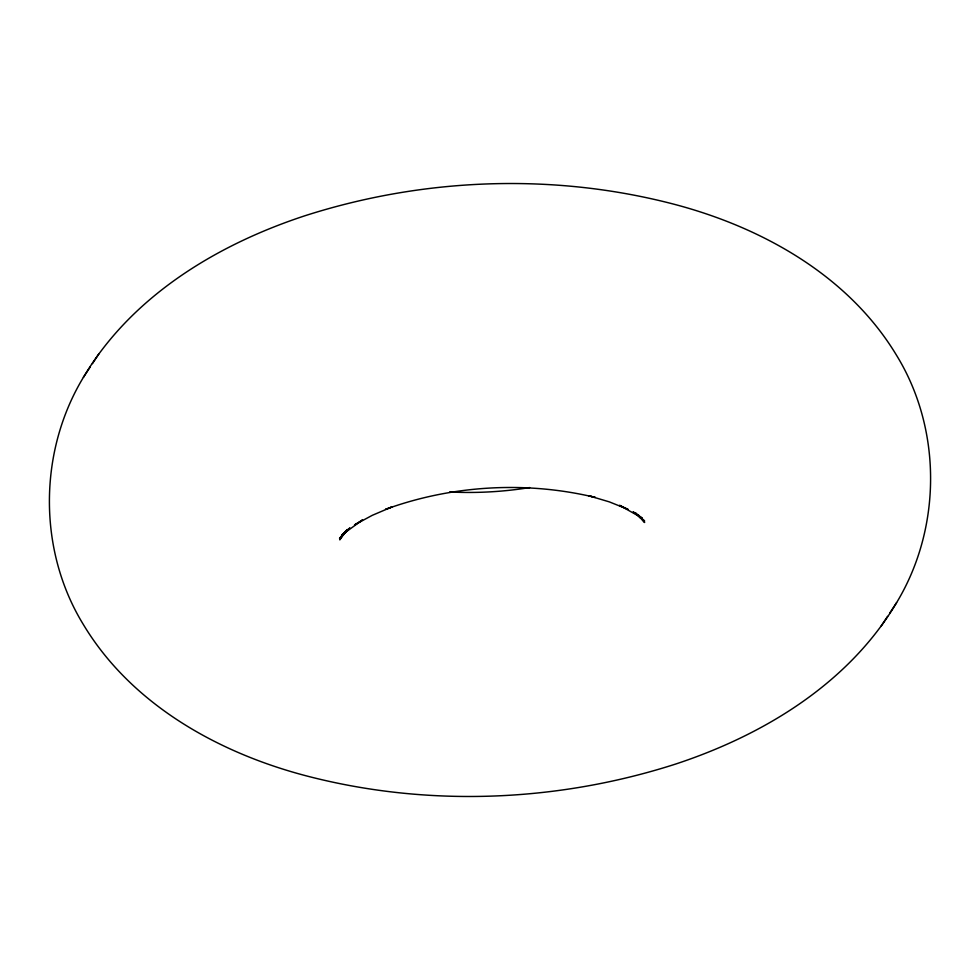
<?xml version="1.0" encoding="UTF-8"?>
<svg xmlns="http://www.w3.org/2000/svg" width="980" height="980" viewBox="0 0 980 980"><rect width="100%" height="100%" fill="white"/><g stroke="black" fill="none" stroke-linecap="round" stroke-linejoin="round"><path stroke-width="1.47" d="M345.034 532.128L343.821 534.602L345.854 530.793M83.41 377.337C38.379 451.731 37.791 550.307 83.374 624.554C132.153 705.637 220.623 754.147 310.182 776.858C429.779 807.238 558.037 801.848 675.367 764.143C763.151 735.245 848.361 683.807 896.59 602.663C941.621 528.269 942.209 429.693 896.627 355.446C847.847 274.363 759.378 225.853 669.818 203.142C550.221 172.762 421.964 178.152 304.633 215.857C216.85 244.755 131.638 296.193 83.41 377.337L90.185 367.022M92.439 363.629L99.041 353.56M345.021 531.822L339.754 539.845L347.251 529.47L339.521 538.4L349.885 527.938L341.555 535.166L362.526 519.927L354.527 524.913L372.241 515.345L391.902 506.954L385.569 509.343C452.258 485.063 526.297 480.886 595.301 497.424L588.784 495.758L609.303 501.87L628.033 509.367L619.544 505.313L642.182 518.077L633.129 511.842L644.656 521.054L638.152 515.051M880.959 626.441L887.562 616.371M889.816 612.978L896.59 602.663M529.629 487.562C503.218 491.85 476.354 493.32 449.636 491.96M635.983 513.055L644.656 522.524L638.531 515.137M638.421 515.394L640.062 517.759L638.592 515.443"/></g></svg>
